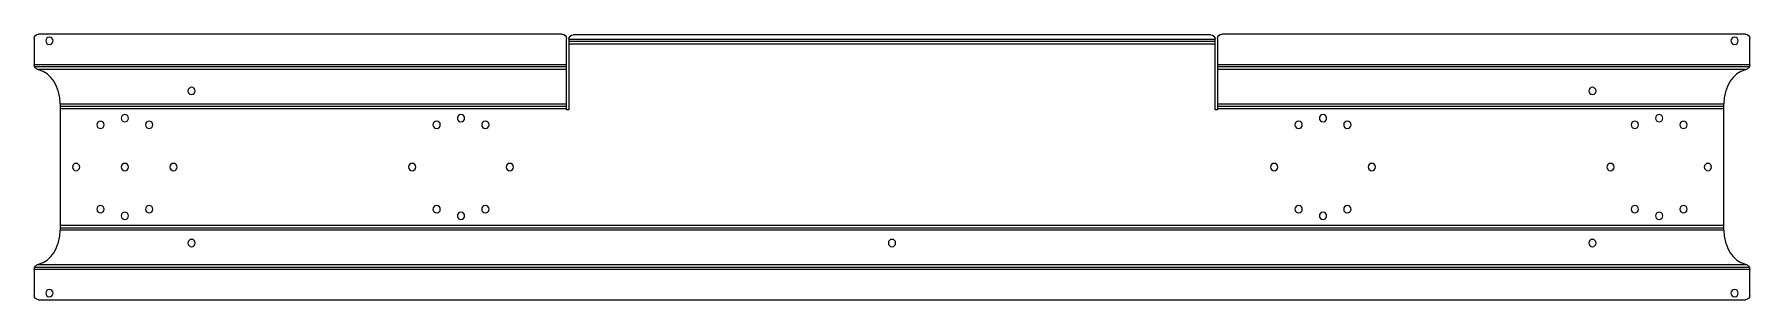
# Model space of a CAD drawing. Header units: millimetres. Extents: x -2 to 794, y 0 to 123.
import ezdxf

# ---------------------------------------------------------------- set-up
doc = ezdxf.new("R2010")
doc.units = ezdxf.units.MM

msp = doc.modelspace()

# ---------------------------------------------------------------- linework, layer by layer
at = {"layer": 'BEND'}
for p, q in [((546, 119.65), (246, 119.65)), ((245, 107.92), (-1.73, 107.92, 0)), ((793.73, 107.92, 0), (547, 107.92)), ((245, 89.65), (10, 89.65)), ((782, 89.65), (547, 89.65)), ((10, 33.39), (782, 33.39)), ((-1.73, 15.13), (793.73, 15.13))]:
    msp.add_line(p, q, dxfattribs=at)
at = {"layer": 'BEND_EXTENT'}
for p, q in [((246, 120.79), (546, 120.79)), ((546, 118.52), (246, 118.52)), ((-2, 109.05), (245, 109.05)), ((245, 106.79), (-0.62, 106.79)), ((547, 109.05), (794, 109.05)), ((792.62, 106.79), (547, 106.79)), ((10, 90.79, 0), (245, 90.79)), ((245, 88.52), (10, 88.52)), ((547, 90.79), (782, 90.79, 0)), ((782, 88.52), (547, 88.52)), ((10, 34.52), (782, 34.52)), ((782, 32.26, 0), (10, 32.26, 0)), ((-0.62, 16.26), (792.62, 16.26)), ((794, 14), (-2, 14))]:
    msp.add_line(p, q, dxfattribs=at)
at = {"layer": 'INTERIOR_PROFILES', "extrusion": (0, 0, -1)}
for centre in [(-5, 120.05), (-787, 120.05), (-71, 96.79), (-721, 96.79), (-28.69, 81.12), (-40, 84.15), (-51.31, 81.12), (-184.69, 81.12), (-196, 84.15), (-207.31, 81.12), (-584.69, 81.12), (-596, 84.15), (-607.31, 81.12), (-740.69, 81.12), (-752, 84.15), (-763.31, 81.12), (-17.37, 61.52), (-40, 61.52), (-62.63, 61.52), (-173.37, 61.52), (-218.63, 61.52), (-573.37, 61.52), (-618.63, 61.52), (-729.37, 61.52), (-774.63, 61.52), (-28.69, 41.93), (-40, 38.9), (-51.31, 41.93), (-184.69, 41.93), (-196, 38.9), (-207.31, 41.93), (-584.69, 41.93), (-596, 38.9), (-607.31, 41.93), (-740.69, 41.93), (-752, 38.9), (-763.31, 41.93), (-71, 26.26), (-396, 26.26), (-721, 26.26), (-5, 3), (-787, 3)]:
    msp.add_circle(centre, 1.7, dxfattribs=at)
at = {"layer": 'OUTER_PROFILES'}
for p, q in [((-2, 121.05), (-2, 109.05)), ((243, 123.05), (0, 123.05)), ((245, 88.02), (245, 121.05)), ((246, 120.79), (246, 88.02)), ((544, 122.79), (248, 122.79)), ((546, 88.02), (546, 120.79)), ((547, 121.05), (547, 88.02)), ((792, 123.05), (549, 123.05)), ((794, 109.05), (794, 121.05)), ((10, 90.79), (10, 32.26)), ((246, 88.02), (245, 88.02)), ((547, 88.02), (546, 88.02)), ((782, 32.26), (782, 90.79)), ((-2, 14), (-2, 2)), ((794, 2), (794, 14)), ((0, 0), (792, 0))]:
    msp.add_line(p, q, dxfattribs=at)
at = {"layer": 'OUTER_PROFILES', "extrusion": (0, 0, -1)}
for centre, radius, start, end in [((0, 121.05), 2, 0, 90), ((-243, 121.05), 2, 90, 180), ((-248, 120.79), 2, 0, 90), ((-544, 120.79), 2, 90, 180), ((-549, 121.05), 2, 0, 90), ((-792, 121.05), 2, 90, 180), ((-0.54, 109.05), 2.54, -77.37329, 0), ((-791.46, 109.05), 2.54, 180, 257.37329), ((-0.54, 14), 2.54, 0, 77.37329), ((-791.46, 14), 2.54, 102.62671, 180), ((0, 2), 2, -90, 0), ((-792, 2), 2, 180, 270)]:
    msp.add_arc(centre, radius, start, end, dxfattribs=at)
at = {"layer": 'OUTER_PROFILES'}
for centre, major_axis, start_param, end_param in [((-2, 90.79), (0, 16), 4.712389, 6.116728), ((794, 90.79), (0, 16), 0.166457, 1.570796), ((-2, 32.26), (0, -16), 0.166457, 1.570796), ((794, 32.26), (0, -16), 4.712389, 6.116728)]:
    msp.add_ellipse(centre, major_axis=major_axis, ratio=0.75, start_param=start_param, end_param=end_param, dxfattribs=at)

doc.saveas('drawing.dxf')
